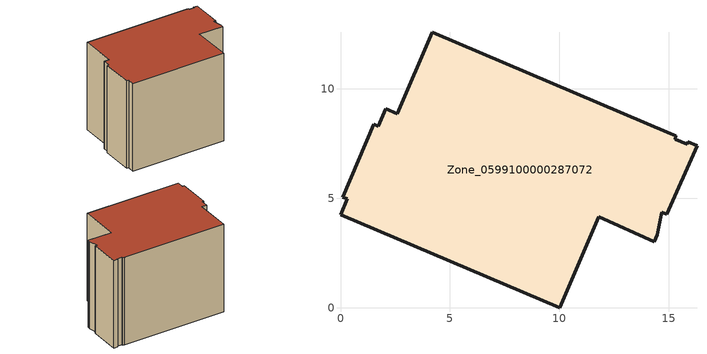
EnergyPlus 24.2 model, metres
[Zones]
Zone_0599100000287072
 floor ground (C_G): 16.29,7.39 14.9,4.27 14.67,4.36 14.47,3.32 14.34,3.01 11.8,4.14 10.03,0 0,4.25 0.31,4.97 0.11,5.05 1.52,8.38 1.72,8.29 2.06,9.08 2.6,8.85 4.19,12.58 15.1,7.95 15.32,7.85 15.29,7.69 15.84,7.47 15.87,7.59 z0
 wall outside (C_F): 1.52,8.38 0.11,5.05 0.31,4.97 0,4.25 10.03,0 11.8,4.14 14.34,3.01 14.47,3.32 14.67,4.36 14.9,4.27 16.29,7.39 15.87,7.59 15.84,7.47 15.29,7.69 15.32,7.85 15.1,7.95 4.19,12.58 2.6,8.85 2.06,9.08 1.72,8.29 1.52,8.38 z0:10.17
 roof outside (C_R): 14.67,4.36 14.9,4.27 16.29,7.39 15.87,7.59 15.84,7.47 15.29,7.69 15.32,7.85 15.1,7.95 4.19,12.58 2.6,8.85 2.06,9.08 1.72,8.29 1.52,8.38 0.11,5.05 0.31,4.97 0,4.25 10.03,0 11.8,4.14 14.34,3.01 14.47,3.32 z10.17
[BUILDING]
Pand.0599100000287072: North Axis=0; Terrain=City; Loads Convergence Tolerance Value=0.04; Temperature Convergence Tolerance Value=0.4; Solar Distribution=FullExterior; Maximum Number of Warmup Days=25; Minimum Number of Warmup Days=1
[Site:Location]
Rotterdam.The.Hague.AP_ZH_NLD Design_Conditions: Latitude=51.96; Longitude=4.45; Time Zone=1; Elevation=-4.5
[SITE:GROUNDTEMPERATURE:BUILDINGSURFACE]
18, 18, 18, 18, 18, 18, 18, 18, 18, 18, 18, 18
[MATERIAL] Thermal Absorptance=0.9; Solar Absorptance=0.7; Visible Absorptance=0.7
Name | Roughness | Thickness | Conductivity | Density | Specific Heat
G.TC.1946 | MediumSmooth | 0.15 | 1 | 540 | 1210
F.TC.1946 | Rough | 0.3 | 0.857143 | 1920 | 840
R.TC.1946 | MediumRough | 0.2 | 0.909091 | 1500 | 1000
[CONSTRUCTION]
C_G: G.TC.1946
C_F: F.TC.1946
C_R: R.TC.1946
[ZONE]
Zone_0599100000287072: Type=1; Multiplier=1; Ceiling Height=Autocalculate; Volume=Autocalculate; Floor Area=autocalculate; Part of Total Floor Area=Yes
[ZONEINFILTRATION:DESIGNFLOWRATE]
Infil_Zone_0599100000287072: Zone or ZoneList or Space or SpaceList=Zone_0599100000287072; Schedule=AlwaysOn; Design Flow Rate Calculation Method=Flow/Area; Flow Rate per Floor Area=0.003; Constant Term Coefficient=1; Temperature Term Coefficient=0; Velocity Term Coefficient=0; Velocity Squared Term Coefficient=0
[HVACTEMPLATE:ZONE:IDEALLOADSAIRSYSTEM]
Zone_0599100000287072: Maximum Heating Supply Air Temperature=50; Minimum Cooling Supply Air Temperature=13; Maximum Heating Supply Air Humidity Ratio=0.0156; Minimum Cooling Supply Air Humidity Ratio=0.0077; Heating Limit=NoLimit; Cooling Limit=NoLimit; Dehumidification Control Type=ConstantSensibleHeatRatio; Cooling Sensible Heat Ratio=0.7; Dehumidification Setpoint=60; Humidification Control Type=None; Humidification Setpoint=30; Outdoor Air Method=None; Outdoor Air Flow Rate per Person=0.00944; Outdoor Air Flow Rate per Zone Floor Area=0; Outdoor Air Flow Rate per Zone=0; Demand Controlled Ventilation Type=None; Outdoor Air Economizer Type=NoEconomizer; Heat Recovery Type=None; Sensible Heat Recovery Effectiveness=0.7; Latent Heat Recovery Effectiveness=0.65
[ZONECONTROL:THERMOSTAT]
ThermostatControl_Zone_0599100000287072: Zone or ZoneList=Zone_0599100000287072; Control Type Schedule=DualSetpointControlType; Control 1=Thermostat_Zone_0599100000287072; Temperature Difference Between Cutout And Setpoint=0
[THERMOSTATSETPOINT:DUALSETPOINT]
Thermostat_Zone_0599100000287072: Heating Setpoint Temperature Schedule=HeatingSetpoint_Zone_0599100000287072; Cooling Setpoint Temperature Schedule=CoolingSetpoint_Zone_0599100000287072
[SCHEDULE:COMPACT]
HeatingSetpoint_Zone_0599100000287072: Through: 12/31, For: AllDays, Until: 24:00, 21
CoolingSetpoint_Zone_0599100000287072: Through: 12/31, For: AllDays, Until: 24:00, 24
DualSetpointControlType: Through: 12/31, For: AllDays, Until: 24:00, 4
AlwaysOn: Through: 12/31, For: AllDays, Until: 24:00, 1
